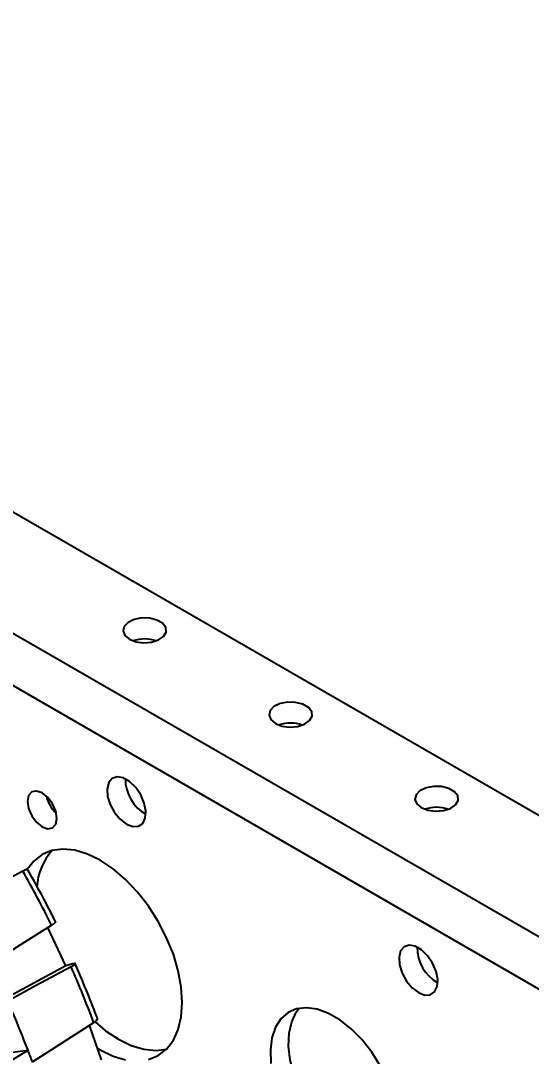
# Model space of a CAD drawing. Header units: inches. Extents: x 0 to 11, y 0 to 8.4.
# Drawn here: x 7.648 to 7.8541, y 6.3234 to 6.7416 of the extents above; entities that cross this region are included whole.
import ezdxf

# ---------------------------------------------------------------- set-up
doc = ezdxf.new("R2010")
doc.units = ezdxf.units.IN
doc.header["$MEASUREMENT"] = 0
doc.header["$PDSIZE"] = -1
doc.layers.add('OBJ', color=50, linetype='Continuous')
doc.dimstyles.get("Standard").update_dxf_attribs({"dimtxt": 0.18, "dimasz": 0.18, "dimexe": 0.18, "dimexo": 0.0625, "dimgap": 0.09, "dimtad": 0, "dimtih": 1, "dimtoh": 1, "dimdec": 4, "dimzin": 0, "dimdsep": 46, "dimtxsty": 'Standard', "dimcen": 0.09, "dimadec": 0, "dimazin": 0, "dimtfac": 1, "dimtdec": 4, "dimtofl": 0, "dimtmove": 0, "dimatfit": 3, "dimfxl": 1, "dimtolj": 1, "dimtzin": 0, "dimarcsym": 0})

# ---------------------------------------------------------------- blocks, each defined once
blk = doc.blocks.new('*D8')
at = {"layer": 'Defpoints', "color": 0, "transparency": 16777216}
for p in [(5.711596441947764, 7.075144194756552), (5.711596441947764, 4.366810861423873), (9.602395316461589, 4.366810861423874)]:
    blk.add_point(p, dxfattribs=at)
at = {"layer": 'OBJ', "color": 0, "lineweight": -2, "transparency": 16777216}
for p, q in [((5.761596441947764, 7.075144194756552), (9.727395316461589, 7.075144194756553)), ((9.602395316461589, 6.945144194756553), (9.602395316461589, 5.843477528090212)), ((9.602395316461589, 4.496810861423874), (9.602395316461589, 5.598477528090213)), ((5.761596441947764, 4.366810861423873), (9.727395316461589, 4.366810861423874))]:
    blk.add_line(p, q, dxfattribs=at)
at = {"layer": 'OBJ', "color": 0, "transparency": 16777216}
for points in [[(9.580728649794922, 6.945144194756553), (9.624061983128255, 6.945144194756553), (9.602395316461589, 7.075144194756553)], [(9.580728649794922, 4.496810861423874), (9.624061983128255, 4.496810861423874), (9.602395316461589, 4.366810861423874)]]:
    blk.add_solid(points, dxfattribs=at)
at = {"layer": 'OBJ', "color": 0, "transparency": 16777216, "insert": (9.602395316461589, 5.720977528090209), "char_height": 0.125, "attachment_point": 5}
blk.add_mtext('\\A1;32.500000', dxfattribs=at)

msp = doc.modelspace()

# ---------------------------------------------------------------- linework, layer by layer
at = {"color": 7, "linetype": 'Continuous', "lineweight": 25}
for p, q in [((9.150253326920348, 5.674067209361233), (7.504168863112857, 6.624331543372215)), ((9.107826920049154, 5.649574966006552), (7.46174245624167, 6.59983930001753)), ((9.089558510303315, 5.639028837540935), (7.443474046495835, 6.58929317155191)), ((7.666173414463201, 6.359904787245575), (7.658947835633197, 6.375328397481109)), ((7.666173414463201, 6.359904787245575), (7.642158060943007, 6.346910853116714)), ((7.668922852183404, 6.360671851228719), (7.666173414463201, 6.359904787245575)), ((7.680568023927404, 6.321967739747439), (7.675741004828533, 6.33590607868064)), ((7.64472167201997, 6.325046297532947), (7.650914380037499, 6.32586342165977))]:
    msp.add_line(p, q, dxfattribs=at)
at = {"color": 7, "linetype": 'Continuous', "lineweight": 25, "flags": 128}
for points in [[(7.691846883731607, 6.491835254932385), (7.694499759274361, 6.490786171902128), (7.697629962803839, 6.490361162770543), (7.700814742988332, 6.490617627375907), (7.703623977616444, 6.491520928752149), (7.705678263985146, 6.492949071043038), (7.706700159337148, 6.494709175718581), (7.706551651042646, 6.496563530889271), (7.705252795969725, 6.498261695613968), (7.702979011693187, 6.499574323336747), (7.700037385379054, 6.500324136410124), (7.696825199961161, 6.500409868423684), (7.69377627887953, 6.499819940793935), (7.691302395820889, 6.498634026516179), (7.689737662400569, 6.497012289885005), (7.689293404537469, 6.495173755418803), (7.69002962171772, 6.493366727384909), (7.691846883731607, 6.491835254932385)], [(7.750772448830486, 6.457818250273106), (7.753425324373239, 6.456769167242848), (7.756555527902718, 6.456344158111264), (7.75974030808721, 6.456600622716628), (7.762549542715323, 6.457503924092869), (7.764603829084025, 6.458932066383759), (7.765625724436027, 6.460692171059303), (7.765477216141525, 6.462546526229993), (7.764178361068603, 6.46424469095469), (7.761904576792067, 6.465557318677468), (7.758962950477932, 6.466307131750844), (7.75575076506004, 6.466392863764403), (7.752701843978409, 6.465802936134656), (7.750227960919769, 6.464617021856899), (7.748663227499448, 6.462995285225725), (7.748218969636349, 6.461156750759525), (7.748955186816598, 6.459349722725629), (7.750772448830486, 6.457818250273106)], [(7.69066837242963, 6.417127410397518), (7.693213074691085, 6.416148738688491), (7.695482018977389, 6.416256828519643), (7.697229329968819, 6.417439966680585), (7.698265659407134, 6.419569941793299), (7.698478704917383, 6.422415938004352), (7.697845379712788, 6.425669547464097), (7.696434314406321, 6.428978191102616), (7.694398419818872, 6.431983326042781), (7.691958316719149, 6.434359299284353), (7.689378428140109, 6.435848637259582), (7.686938325040387, 6.436289947089395), (7.684902430452937, 6.435635406006101), (7.683491365146471, 6.433955943692329), (7.682858039941876, 6.431433555949317), (7.683071085452125, 6.428341582627901), (7.684107414890439, 6.425015087014364), (7.685854725881871, 6.42181454652433), (7.688123670168174, 6.419086789381399), (7.69066837242963, 6.417127410397518)], [(7.656626968371326, 6.429730483522045), (7.654360709701964, 6.430518214757059), (7.652439468371327, 6.43014491695791), (7.651155735955907, 6.428667421330567), (7.650704949078889, 6.426310663190759), (7.651155735955907, 6.42343343760121), (7.652439468371327, 6.420473776075811), (7.654360709701964, 6.417882260252406), (7.656626968371326, 6.41605342492296), (7.658893227040689, 6.415265693687946), (7.660814468371327, 6.415638991487095), (7.662098200786746, 6.417116487114438), (7.662548987663764, 6.419473245254244), (7.662098200786746, 6.422350470843795), (7.660814468371327, 6.425310132369194), (7.658893227040689, 6.427901648192599), (7.656626968371326, 6.429730483522045)], [(7.809698013929365, 6.423801245613825), (7.812350889472118, 6.42275216258357), (7.815481093001596, 6.422327153451985), (7.818665873186088, 6.422583618057349), (7.821475107814202, 6.423486919433589), (7.823529394182903, 6.42491506172448), (7.824551289534906, 6.426675166400023), (7.824402781240403, 6.428529521570712), (7.823103926167482, 6.43022768629541), (7.820830141890945, 6.431540314018189), (7.817888515576811, 6.432290127091566), (7.814676330158918, 6.432375859105125), (7.811627409077287, 6.431785931475376), (7.809153526018647, 6.43060001719762), (7.807588792598326, 6.428978280566445), (7.807144534735226, 6.427139746100245), (7.807880751915476, 6.42533271806635), (7.809698013929365, 6.423801245613825)], [(7.699546981079647, 6.322041415998313), (7.703501968371329, 6.32365889956851), (7.706879846628408, 6.326275965305212), (7.709597441277659, 6.32982817236444), (7.71158783611964, 6.334228053619294), (7.712802021027596, 6.339367269390912), (7.713210098739448, 6.345119275130919), (7.712802021027596, 6.351342437368181), (7.711587836119638, 6.357883521194927), (7.709597441277658, 6.364581463418729), (7.706879846628406, 6.371271338472841), (7.703501968371328, 6.377788419431008), (7.699546981079646, 6.38397223413109), (7.695112269666333, 6.389670516532266), (7.690307031444347, 6.394742956010302), (7.685249587326386, 6.399064652270791), (7.680064468371328, 6.402529190808909), (7.67487934941627, 6.405051263187704), (7.669821905298309, 6.406568767614932), (7.665016667076323, 6.407044338095287), (7.660581955663011, 6.406466264505215), (7.656626968371328, 6.404848780935017), (7.65324909011425, 6.402231715198315), (7.650634251672986, 6.398851130002972)], [(7.64880917105813, 6.398150781700533), (7.634382683152482, 6.390465897806764), (7.623047129553056, 6.384427484443647)], [(7.635688897036959, 6.360662609240034), (7.649553614366302, 6.369404834373151), (7.660446792325133, 6.376273570509135)], [(7.808519502627386, 6.349093401078959), (7.811064204888843, 6.348114729369931), (7.813333149175145, 6.348222819201084), (7.815080460166577, 6.349405957362027), (7.816116789604891, 6.351535932474739), (7.81632983511514, 6.354381928685794), (7.815696509910545, 6.357635538145538), (7.814285444604078, 6.360944181784057), (7.812249550016629, 6.363949316724223), (7.809809446916907, 6.366325289965794), (7.807229558337867, 6.367814627941024), (7.804789455238144, 6.368255937770836), (7.802753560650695, 6.367601396687543), (7.801342495344228, 6.365921934373771), (7.800709170139633, 6.363399546630759), (7.800922215649882, 6.360307573309342), (7.801958545088196, 6.356981077695805), (7.803705856079628, 6.353780537205772), (7.805974800365932, 6.35105278006284), (7.808519502627386, 6.349093401078959)], [(7.668274559175203, 6.359564538921414), (7.653957844470268, 6.351788576962932), (7.642708468483476, 6.345678739219546)], [(7.793155753638029, 6.319540370482051), (7.789675214664634, 6.325061110355747), (7.785707643700019, 6.330088921582174), (7.781380561739518, 6.334462206171619), (7.776833044757671, 6.338040403159027), (7.77221125369199, 6.340708506349071), (7.767663736710145, 6.342380760709903), (7.763336654749642, 6.343003418610428), (7.759369083785027, 6.3425564673134), (7.755888544811632, 6.341054272201256), (7.753006905215858, 6.338545115060913), (7.750816783265333, 6.335109642267401), (7.749388571281588, 6.330858272743022), (7.748768173172914, 6.325927649002327), (7.748975529044992, 6.320476245349273)], [(7.796056875066344, 6.280926934179651), (7.793073339337379, 6.280697870537855), (7.788746257376877, 6.28132052843838), (7.784198740395031, 6.282992782799211), (7.77957694932935, 6.285660885989256), (7.775029432347504, 6.289239082976664), (7.770702350387001, 6.29361236756611), (7.766734779422388, 6.298640178792536), (7.763254240448992, 6.304160918666232), (7.760372600853217, 6.309997146065174), (7.758182478902693, 6.315961279838699), (7.756754266918947, 6.321861627820017), (7.756133868810274, 6.327508547970189), (7.756341224682352, 6.332720543629286), (7.757369669946838, 6.337330096968379), (7.759186149526726, 6.341189053150398), (7.76035311902068, 6.342774354968634)], [(7.652681953617591, 6.321169441520979), (7.666555659328984, 6.33003570176144), (7.677455842002221, 6.337002035339547)], [(7.677973730257301, 6.337280483199065), (7.68224504505363, 6.333695153815147), (7.687430164008688, 6.330230615277029), (7.692615282963748, 6.327708542898233), (7.697672727081708, 6.326191038471005), (7.702477965303694, 6.325715467990649), (7.706891822384611, 6.326288098368202)], [(7.630302374979816, 6.313397184274525), (7.639322747567199, 6.318852636738398), (7.650914380037499, 6.32586342165977)], [(7.67894841114261, 6.326644479464563), (7.680064468371329, 6.325978489694618), (7.685249587326387, 6.323456417315823), (7.690307031444348, 6.321938912888595)]]:
    msp.add_lwpolyline(points, dxfattribs=at)
at = {"color": 7, "linetype": 'Continuous', "lineweight": 25}
for centre, radius, start, end in [((7.698034068066989, 6.47782692125827), 0.01413889598478967, 70.49262569220829, 109.5073743077883), ((7.756959633165868, 6.443809916598929), 0.01413889598484952, 70.49262569275241, 109.5073743072408), ((7.706474536270309, 6.435302108556352), 0.01626503594279044, 179.3863820777553, 240.6082413894658), ((7.671649587388434, 6.431564327584423), 0.01368724084616406, 193.0620283768974, 226.9325950904194), ((7.815885198264747, 6.409792911939694), 0.01413889598480681, 70.49262569238945, 109.5073743076152), ((7.679315023111013, 6.390061204471185), 0.0248887833466027, 138.7494240367116, 176.3515878412798), ((7.276023867970831, 6.185813046797879), 0.4290177104286951, 26.35589810240628, 29.66574926866935), ((7.824325666468688, 6.367268099238153), 0.01626503594346372, 179.3863820837101, 240.6082413835854), ((7.295563347810625, 6.194749127725515), 0.4075264001810488, 20.43009270601283, 23.8553374876196), ((7.268393392475654, 6.179038895876134), 0.4097313111014084, 20.99849554916918, 23.28693464473854), ((7.27676573865921, 6.182293547788653), 0.4007486924851883, 20.27589881269876, 20.9930147738278)]:
    msp.add_arc(centre, radius, start, end, dxfattribs=at)
for points, knots in [([(7.64880917105813, 6.398150781700533), (7.649231504490403, 6.398371501787159), (7.650075942841351, 6.398812822534531), (7.650657726904905, 6.399076847044848), (7.650606079797659, 6.399007433600727), (7.650591260375275, 6.398987516373948)], [0, 0, 0, 0, 0.4163821100008498, 0.8325389265091186, 1, 1, 1, 1]), ([(7.662178103120228, 6.377380419024931), (7.660918690473931, 6.379893418496954), (7.657212604190284, 6.387288447363363), (7.653171951489319, 6.39453890321751), (7.650504404733928, 6.399325488806571)], [0, 0, 0, 0, 0.3398228076482339, 1, 1, 1, 1]), ([(7.661948157111369, 6.377639925425156), (7.661984071203979, 6.377618777398586), (7.662111985813734, 6.377543454833838), (7.661641250617996, 6.377074940798273), (7.660845421138269, 6.376541013323298), (7.660446792325133, 6.376273570509135)], [0, 0, 0, 0, 0.1630636019465894, 0.5807808437273263, 1, 1, 1, 1]), ([(7.668274559175203, 6.359564538921414), (7.66869552489607, 6.359804421960289), (7.669537228564238, 6.36028405824359), (7.670035833246422, 6.360728025159216), (7.669900621997235, 6.360903136351185), (7.669249165325025, 6.360749038490849), (7.668922852183404, 6.360671851228719)], [0, 0, 0, 0, 0.2499123639394773, 0.499689506821383, 0.7493956301627234, 1, 1, 1, 1]), ([(7.679030158645465, 6.338432666805611), (7.678057637876472, 6.341007118303691), (7.675195931856044, 6.348582610350995), (7.671954428456139, 6.356110314631835), (7.669814515980204, 6.361079807585688)], [0, 0, 0, 0, 0.3398395090384649, 1, 1, 1, 1]), ([(7.678836361858693, 6.338705439206914), (7.67888003067464, 6.338654744522057), (7.679049547586835, 6.338457954060608), (7.678633651913135, 6.337852888933662), (7.677848914719532, 6.33728599231017), (7.677455842002221, 6.337002035339547)], [0, 0, 0, 0, 0.1476208003441997, 0.5730455865760352, 1, 1, 1, 1])]:
    msp.add_open_spline(points, degree=3, knots=knots, dxfattribs=at)

# ---------------------------------------------------------------- dimensions: what is measured, and where the dimension line sits
at = {"layer": 'OBJ'}
dim = msp.add_linear_dim(base=(9.602395316461589, 4.366810861423874), p1=(5.711596441947762, 7.075144194756549), p2=(5.711596441947762, 4.366810861423871), angle=90, dimstyle='Standard', override={"dimtxt": 0.125, "dimasz": 0.13, "dimexe": 0.125, "dimexo": 0.05, "dimgap": 0.06, "dimdec": 6, "dimlfac": 12, "dimzin": 1, "dimadec": 2, "dimtdec": 2, "dimtzin": 1}, dxfattribs=at)
dim.commit()
dim.dimension.update_dxf_attribs({"geometry": '*D8', "text_midpoint": (9.602395316461589, 5.720977528090209)})

doc.saveas('drawing.dxf')
